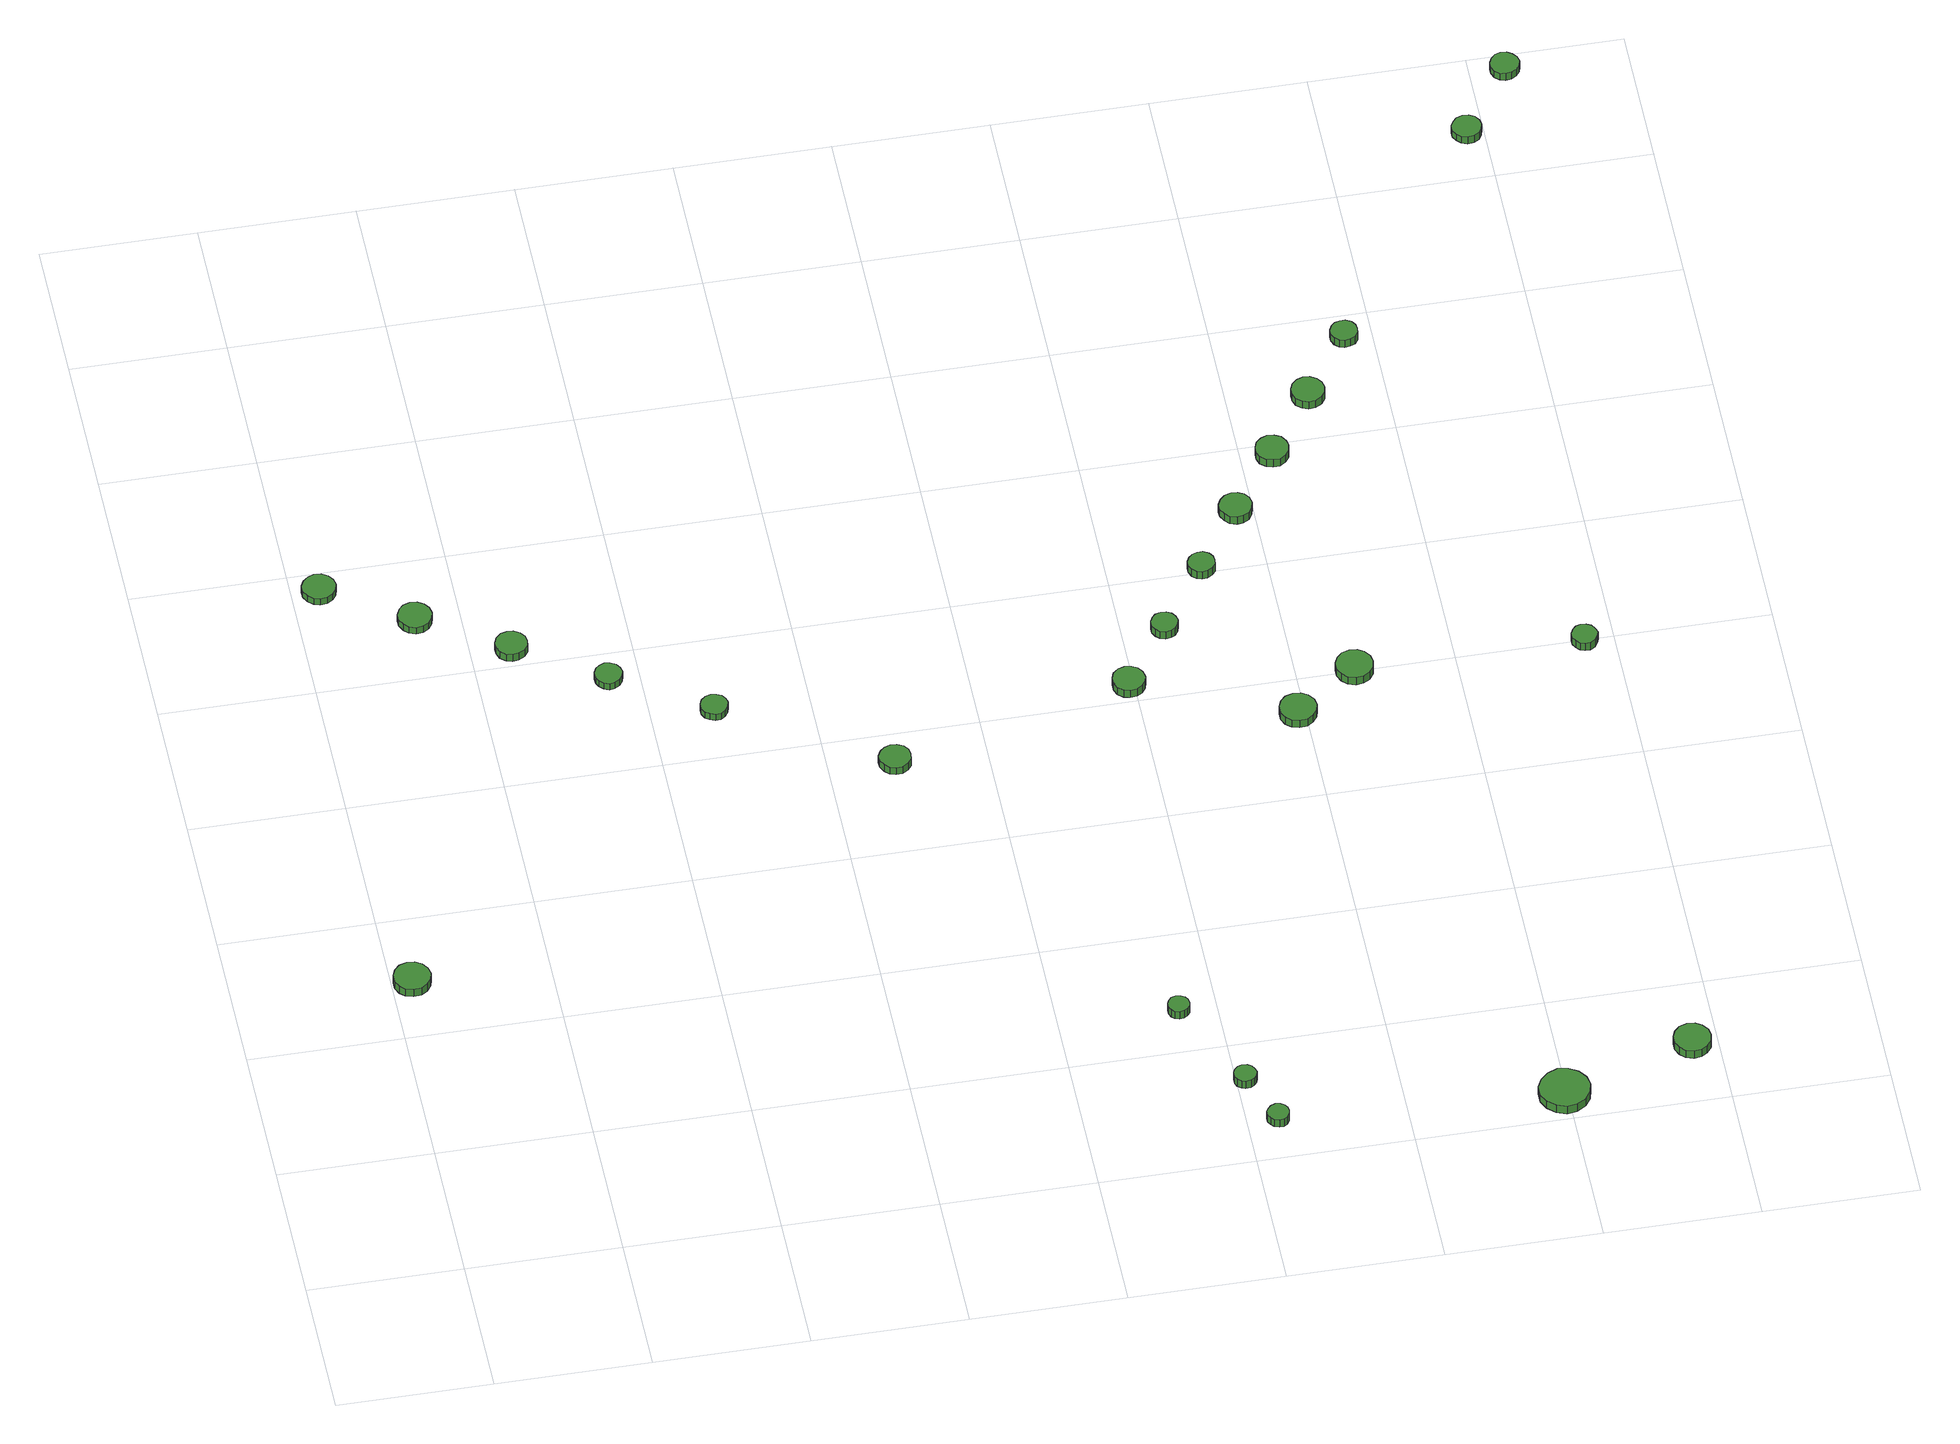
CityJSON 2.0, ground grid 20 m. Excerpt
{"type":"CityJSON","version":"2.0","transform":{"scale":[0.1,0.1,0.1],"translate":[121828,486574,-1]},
"CityObjects":{
"tree1":{"type":"SolitaryVegetationObject","attributes":{"function":"something"},"geometry":[{"type":"MultiSurface","lod":"1","boundaries":[[[0,1,2,3,4,5,6,7,8,9,10,11,12,13,14]],[[15,16,17,18,19,20,21,22,23,24,25,26,27,28,29]],[[0,29,28,1]],[[1,28,27,2]],[[2,27,26,3]],[[3,26,25,4]],[[4,25,24,5]],[[5,24,23,6]],[[6,23,22,7]],[[7,22,21,8]],[[8,21,20,9]],[[9,20,19,10]],[[10,19,18,11]],[[11,18,17,12]],[[12,17,16,13]],[[13,16,15,14]],[[14,15,29,0]]]}]},
"tree2":{"type":"SolitaryVegetationObject","attributes":{"function":"something"},"geometry":[{"type":"MultiSurface","lod":"1","boundaries":[[[30,31,32,33,34,35,36,37,38,39,40,41,42,43,44]],[[45,46,47,48,49,50,51,52,53,54,55,56,57,58,59]],[[30,59,58,31]],[[31,58,57,32]],[[32,57,56,33]],[[33,56,55,34]],[[34,55,54,35]],[[35,54,53,36]],[[36,53,52,37]],[[37,52,51,38]],[[38,51,50,39]],[[39,50,49,40]],[[40,49,48,41]],[[41,48,47,42]],[[42,47,46,43]],[[43,46,45,44]],[[44,45,59,30]]]}]},
"tree3":{"type":"SolitaryVegetationObject","attributes":{"function":"something"},"geometry":[{"type":"MultiSurface","lod":"1","boundaries":[[[60,61,62,63,64,65,66,67,68,69,70,71,72,73,74]],[[75,76,77,78,79,80,81,82,83,84,85,86,87,88,89]],[[60,89,88,61]],[[61,88,87,62]],[[62,87,86,63]],[[63,86,85,64]],[[64,85,84,65]],[[65,84,83,66]],[[66,83,82,67]],[[67,82,81,68]],[[68,81,80,69]],[[69,80,79,70]],[[70,79,78,71]],[[71,78,77,72]],[[72,77,76,73]],[[73,76,75,74]],[[74,75,89,60]]]}]},
"tree4":{"type":"SolitaryVegetationObject","attributes":{"function":"something"},"geometry":[{"type":"MultiSurface","lod":"1","boundaries":[[[90,91,92,93,94,95,96,97,98,99,100,101,102,103,104]],[[105,106,107,108,109,110,111,112,113,114,115,116,117,118,119]],[[90,119,118,91]],[[91,118,117,92]],[[92,117,116,93]],[[93,116,115,94]],[[94,115,114,95]],[[95,114,113,96]],[[96,113,112,97]],[[97,112,111,98]],[[98,111,110,99]],[[99,110,109,100]],[[100,109,108,101]],[[101,108,107,102]],[[102,107,106,103]],[[103,106,105,104]],[[104,105,119,90]]]}]},
"tree5":{"type":"SolitaryVegetationObject","attributes":{"function":"something"},"geometry":[{"type":"MultiSurface","lod":"1","boundaries":[[[120,121,122,123,124,125,126,127,128,129,130,131,132,133,134]],[[135,136,137,138,139,140,141,142,143,144,145,146,147,148,149]],[[120,149,148,121]],[[121,148,147,122]],[[122,147,146,123]],[[123,146,145,124]],[[124,145,144,125]],[[125,144,143,126]],[[126,143,142,127]],[[127,142,141,128]],[[128,141,140,129]],[[129,140,139,130]],[[130,139,138,131]],[[131,138,137,132]],[[132,137,136,133]],[[133,136,135,134]],[[134,135,149,120]]]}]},
"tree6":{"type":"SolitaryVegetationObject","attributes":{"function":"something"},"geometry":[{"type":"MultiSurface","lod":"1","boundaries":[[[150,151,152,153,154,155,156,157,158,159,160,161,162,163,164]],[[165,166,167,168,169,170,171,172,173,174,175,176,177,178,179]],[[150,179,178,151]],[[151,178,177,152]],[[152,177,176,153]],[[153,176,175,154]],[[154,175,174,155]],[[155,174,173,156]],[[156,173,172,157]],[[157,172,171,158]],[[158,171,170,159]],[[159,170,169,160]],[[160,169,168,161]],[[161,168,167,162]],[[162,167,166,163]],[[163,166,165,164]],[[164,165,179,150]]]}]},
"tree7":{"type":"SolitaryVegetationObject","attributes":{"function":"something"},"geometry":[{"type":"MultiSurface","lod":"1","boundaries":[[[180,181,182,183,184,185,186,187,188,189,190,191,192,193,194]],[[195,196,197,198,199,200,201,202,203,204,205,206,207,208,209]],[[180,209,208,181]],[[181,208,207,182]],[[182,207,206,183]],[[183,206,205,184]],[[184,205,204,185]],[[185,204,203,186]],[[186,203,202,187]],[[187,202,201,188]],[[188,201,200,189]],[[189,200,199,190]],[[190,199,198,191]],[[191,198,197,192]],[[192,197,196,193]],[[193,196,195,194]],[[194,195,209,180]]]}]},
"tree8":{"type":"SolitaryVegetationObject","attributes":{"function":"something"},"geometry":[{"type":"MultiSurface","lod":"1","boundaries":[[[210,211,212,213,214,215,216,217,218,219,220,221,222,223,224]],[[225,226,227,228,229,230,231,232,233,234,235,236,237,238,239]],[[210,239,238,211]],[[211,238,237,212]],[[212,237,236,213]],[[213,236,235,214]],[[214,235,234,215]],[[215,234,233,216]],[[216,233,232,217]],[[217,232,231,218]],[[218,231,230,219]],[[219,230,229,220]],[[220,229,228,221]],[[221,228,227,222]],[[222,227,226,223]],[[223,226,225,224]],[[224,225,239,210]]]}]},
"tree9":{"type":"SolitaryVegetationObject","attributes":{"function":"something"},"geometry":[{"type":"MultiSurface","lod":"1","boundaries":[[[240,241,242,243,244,245,246,247,248,249,250,251,252,253,254]],[[255,256,257,258,259,260,261,262,263,264,265,266,267,268,269]],[[240,269,268,241]],[[241,268,267,242]],[[242,267,266,243]],[[243,266,265,244]],[[244,265,264,245]],[[245,264,263,246]],[[246,263,262,247]],[[247,262,261,248]],[[248,261,260,249]],[[249,260,259,250]],[[250,259,258,251]],[[251,258,257,252]],[[252,257,256,253]],[[253,256,255,254]],[[254,255,269,240]]]}]},
"tree10":{"type":"SolitaryVegetationObject","attributes":{"function":"something"},"geometry":[{"type":"MultiSurface","lod":"1","boundaries":[[[270,271,272,273,274,275,276,277,278,279,280,281,282,283,284]],[[285,286,287,288,289,290,291,292,293,294,295,296,297,298,299]],[[270,299,298,271]],[[271,298,297,272]],[[272,297,296,273]],[[273,296,295,274]],[[274,295,294,275]],[[275,294,293,276]],[[276,293,292,277]],[[277,292,291,278]],[[278,291,290,279]],[[279,290,289,280]],[[280,289,288,281]],[[281,288,287,282]],[[282,287,286,283]],[[283,286,285,284]],[[284,285,299,270]]]}]},
"tree11":{"type":"SolitaryVegetationObject","attributes":{"function":"something"},"geometry":[{"type":"MultiSurface","lod":"1","boundaries":[[[300,301,302,303,304,305,306,307,308,309,310,311,312,313,314]],[[315,316,317,318,319,320,321,322,323,324,325,326,327,328,329]],[[300,329,328,301]],[[301,328,327,302]],[[302,327,326,303]],[[303,326,325,304]],[[304,325,324,305]],[[305,324,323,306]],[[306,323,322,307]],[[307,322,321,308]],[[308,321,320,309]],[[309,320,319,310]],[[310,319,318,311]],[[311,318,317,312]],[[312,317,316,313]],[[313,316,315,314]],[[314,315,329,300]]]}]},
"tree12":{"type":"SolitaryVegetationObject","attributes":{"function":"something"},"geometry":[{"type":"MultiSurface","lod":"1","boundaries":[[[330,331,332,333,334,335,336,337,338,339,340,341,342,343,344]],[[345,346,347,348,349,350,351,352,353,354,355,356,357,358,359]],[[330,359,358,331]],[[331,358,357,332]],[[332,357,356,333]],[[333,356,355,334]],[[334,355,354,335]],[[335,354,353,336]],[[336,353,352,337]],[[337,352,351,338]],[[338,351,350,339]],[[339,350,349,340]],[[340,349,348,341]],[[341,348,347,342]],[[342,347,346,343]],[[343,346,345,344]],[[344,345,359,330]]]}]},
"tree13":{"type":"SolitaryVegetationObject","attributes":{"function":"something"},"geometry":[{"type":"MultiSurface","lod":"1","boundaries":[[[360,361,362,363,364,365,366,367,368,369,370,371,372,373,374]],[[375,376,377,378,379,380,381,382,383,384,385,386,387,388,389]],[[360,389,388,361]],[[361,388,387,362]],[[362,387,386,363]],[[363,386,385,364]],[[364,385,384,365]],[[365,384,383,366]],[[366,383,382,367]],[[367,382,381,368]],[[368,381,380,369]],[[369,380,379,370]],[[370,379,378,371]],[[371,378,377,372]],[[372,377,376,373]],[[373,376,375,374]],[[374,375,389,360]]]}]},
"tree14":{"type":"SolitaryVegetationObject","attributes":{"function":"something"},"geometry":[{"type":"MultiSurface","lod":"1","boundaries":[[[390,391,392,393,394,395,396,397,398,399,400,401,402,403,404]],[[405,406,407,408,409,410,411,412,413,414,415,416,417,418,419]],[[390,419,418,391]],[[391,418,417,392]],[[392,417,416,393]],[[393,416,415,394]],[[394,415,414,395]],[[395,414,413,396]],[[396,413,412,397]],[[397,412,411,398]],[[398,411,410,399]],[[399,410,409,400]],[[400,409,408,401]],[[401,408,407,402]],[[402,407,406,403]],[[403,406,405,404]],[[404,405,419,390]]]}]},
"tree15":{"type":"SolitaryVegetationObject","attributes":{"function":"something"},"geometry":[{"type":"MultiSurface","lod":"1","boundaries":[[[420,421,422,423,424,425,426,427,428,429,430,431,432,433,434]],[[435,436,437,438,439,440,441,442,443,444,445,446,447,448,449]],[[420,449,448,421]],[[421,448,447,422]],[[422,447,446,423]],[[423,446,445,424]],[[424,445,444,425]],[[425,444,443,426]],[[426,443,442,427]],[[427,442,441,428]],[[428,441,440,429]],[[429,440,439,430]],[[430,439,438,431]],[[431,438,437,432]],[[432,437,436,433]],[[433,436,435,434]],[[434,435,449,420]]]}]},
"tree16":{"type":"SolitaryVegetationObject","attributes":{"function":"something"},"geometry":[{"type":"MultiSurface","lod":"1","boundaries":[[[450,451,452,453,454,455,456,457,458,459,460,461,462,463,464]],[[465,466,467,468,469,470,471,472,473,474,475,476,477,478,479]],[[450,479,478,451]],[[451,478,477,452]],[[452,477,476,453]],[[453,476,475,454]],[[454,475,474,455]],[[455,474,473,456]],[[456,473,472,457]],[[457,472,471,458]],[[458,471,470,459]],[[459,470,469,460]],[[460,469,468,461]],[[461,468,467,462]],[[462,467,466,463]],[[463,466,465,464]],[[464,465,479,450]]]}]},
"tree17":{"type":"SolitaryVegetationObject","attributes":{"function":"something"},"geometry":[{"type":"MultiSurface","lod":"1","boundaries":[[[480,481,482,483,484,485,486,487,488,489,490,491,492,493,494]],[[495,496,497,498,499,500,501,502,503,504,505,506,507,508,509]],[[480,509,508,481]],[[481,508,507,482]],[[482,507,506,483]],[[483,506,505,484]],[[484,505,504,485]],[[485,504,503,486]],[[486,503,502,487]],[[487,502,501,488]],[[488,501,500,489]],[[489,500,499,490]],[[490,499,498,491]],[[491,498,497,492]],[[492,497,496,493]],[[493,496,495,494]],[[494,495,509,480]]]}]},
"tree18":{"type":"SolitaryVegetationObject","attributes":{"function":"something"},"geometry":[{"type":"MultiSurface","lod":"1","boundaries":[[[510,511,512,513,514,515,516,517,518,519,520,521,522,523,524]],[[525,526,527,528,529,530,531,532,533,534,535,536,537,538,539]],[[510,539,538,511]],[[511,538,537,512]],[[512,537,536,513]],[[513,536,535,514]],[[514,535,534,515]],[[515,534,533,516]],[[516,533,532,517]],[[517,532,531,518]],[[518,531,530,519]],[[519,530,529,520]],[[520,529,528,521]],[[521,528,527,522]],[[522,527,526,523]],[[523,526,525,524]],[[524,525,539,510]]]}]},
"tree19":{"type":"SolitaryVegetationObject","attributes":{"function":"something"},"geometry":[{"type":"MultiSurface","lod":"1","boundaries":[[[540,541,542,543,544,545,546,547,548,549,550,551,552,553,554]],[[555,556,557,558,559,560,561,562,563,564,565,566,567,568,569]],[[540,569,568,541]],[[541,568,567,542]],[[542,567,566,543]],[[543,566,565,544]],[[544,565,564,545]],[[545,564,563,546]],[[546,563,562,547]],[[547,562,561,548]],[[548,561,560,549]],[[549,560,559,550]],[[550,559,558,551]],[[551,558,557,552]],[[552,557,556,553]],[[553,556,555,554]],[[554,555,569,540]]]}]},
"tree20":{"type":"SolitaryVegetationObject","attributes":{"function":"something"},"geometry":[{"type":"MultiSurface","lod":"1","boundaries":[[[570,571,572,573,574,575,576,577,578,579,580,581,582,583,584]],[[585,586,587,588,589,590,591,592,593,594,595,596,597,598,599]],[[570,599,598,571]],[[571,598,597,572]],[[572,597,596,573]],[[573,596,595,574]],[[574,595,594,575]],[[575,594,593,576]],[[576,593,592,577]],[[577,592,591,578]],[[578,591,590,579]],[[579,590,589,580]],[[580,589,588,581]],[[581,588,587,582]],[[582,587,586,583]],[[583,586,585,584]],[[584,585,599,570]]]}]},
"tree21":{"type":"SolitaryVegetationObject","attributes":{"function":"something"},"geometry":[{"type":"MultiSurface","lod":"1","boundaries":[[[600,601,602,603,604,605,606,607,608,609,610,611,612,613,614]],[[615,616,617,618,619,620,621,622,623,624,625,626,627,628,629]],[[600,629,628,601]],[[601,628,627,602]],[[602,627,626,603]],[[603,626,625,604]],[[604,625,624,605]],[[605,624,623,606]],[[606,623,622,607]],[[607,622,621,608]],[[608,621,620,609]],[[609,620,619,610]],[[610,619,618,611]],[[611,618,617,612]],[[612,617,616,613]],[[613,616,615,614]],[[614,615,629,600]]]}]},
"tree22":{"type":"SolitaryVegetationObject","attributes":{"function":"something"},"geometry":[{"type":"MultiSurface","lod":"1","boundaries":[[[630,631,632,633,634,635,636,637,638,639,640,641,642,643,644]],[[645,646,647,648,649,650,651,652,653,654,655,656,657,658,659]],[[630,659,658,631]],[[631,658,657,632]],[[632,657,656,633]],[[633,656,655,634]],[[634,655,654,635]],[[635,654,653,636]],[[636,653,652,637]],[[637,652,651,638]],[[638,651,650,639]],[[639,650,649,640]],[[640,649,648,641]],[[641,648,647,642]],[[642,647,646,643]],[[643,646,645,644]],[[644,645,659,630]]]}]},
"tree23":{"type":"SolitaryVegetationObject","attributes":{"function":"something"},"geometry":[{"type":"MultiSurface","lod":"1","boundaries":[[[660,661,662,663,664,665,666,667,668,669,670,671,672,673,674]],[[675,676,677,678,679,680,681,682,683,684,685,686,687,688,689]],[[660,689,688,661]],[[661,688,687,662]],[[662,687,686,663]],[[663,686,685,664]],[[664,685,684,665]],[[665,684,683,666]],[[666,683,682,667]],[[667,682,681,668]],[[668,681,680,669]],[[669,680,679,670]],[[670,679,678,671]],[[671,678,677,672]],[[672,677,676,673]],[[673,676,675,674]],[[674,675,689,660]]]}]},
"tree24":{"type":"SolitaryVegetationObject","attributes":{"function":"something"},"geometry":[{"type":"MultiSurface","lod":"1","boundaries":[[[690,691,692,693,694,695,696,697,698,699,700,701,702,703,704]],[[705,706,707,708,709,710,711,712,713,714,715,716,717,718,719]],[[690,719,718,691]],[[691,718,717,692]],[[692,717,716,693]],[[693,716,715,694]],[[694,715,714,695]],[[695,714,713,696]],[[696,713,712,697]],[[697,712,711,698]],[[698,711,710,699]],[[699,710,709,700]],[[700,709,708,701]],[[701,708,707,702]],[[702,707,706,703]],[[703,706,705,704]],[[704,705,719,690]]]}]}
},
"vertices":[
[48,482,28],[46,492,28],[40,500,28],[32,505,28],[22,506,28],[12,503,28],[5,496,28],[1,487,28],[1,477,28],[5,468,28],[12,462,28],[22,459,28],[32,460,28],[40,465,28],[46,473,28],[46,473,15],[40,465,15],[32,460,15],[22,459,15],[12,462,15],[5,468,15],[1,477,15],[1,487,15],[5,496,15],[12,503,15],[22,506,15],[32,505,15],[40,500,15],[46,492,15],[48,482,15],
[56,1165,19],[54,1174,19],[49,1181,19],[41,1186,19],[32,1187,19],[24,1184,19],[17,1178,19],[13,1170,19],[13,1161,19],[17,1153,19],[24,1147,19],[32,1144,19],[41,1145,19],[49,1150,19],[54,1157,19],[54,1157,8],[49,1150,8],[41,1145,8],[32,1144,8],[24,1147,8],[17,1153,8],[13,1161,8],[13,1170,8],[17,1178,8],[24,1184,8],[32,1187,8],[41,1186,8],[49,1181,8],[54,1174,8],[56,1165,8],
[164,1096,19],[162,1105,19],[157,1112,19],[149,1117,19],[140,1118,19],[131,1115,19],[125,1109,19],[121,1100,19],[121,1091,19],[125,1083,19],[131,1077,19],[140,1074,19],[149,1075,19],[157,1079,19],[162,1087,19],[162,1087,8],[157,1079,8],[149,1075,8],[140,1074,8],[131,1077,8],[125,1083,8],[121,1091,8],[121,1100,8],[125,1109,8],[131,1115,8],[140,1118,8],[149,1117,8],[157,1112,8],[162,1105,8],[164,1096,8],
[271,1026,20],[270,1034,20],[265,1041,20],[257,1046,20],[249,1046,20],[241,1044,20],[234,1038,20],[231,1030,20],[231,1022,20],[234,1014,20],[241,1008,20],[249,1006,20],[257,1007,20],[265,1011,20],[270,1018,20],[270,1018,8],[265,1011,8],[257,1007,8],[249,1006,8],[241,1008,8],[234,1014,8],[231,1022,8],[231,1030,8],[234,1038,8],[241,1044,8],[249,1046,8],[257,1046,8],[265,1041,8],[270,1034,8],[271,1026,8],
[378,954,19],[376,961,19],[372,967,19],[365,971,19],[358,972,19],[351,969,19],[346,965,19],[343,958,19],[343,950,19],[346,944,19],[351,939,19],[358,936,19],[365,937,19],[372,941,19],[376,947,19],[376,947,8],[372,941,8],[365,937,8],[358,936,8],[351,939,8],[346,944,8],[343,950,8],[343,958,8],[346,965,8],[351,969,8],[358,972,8],[365,971,8],[372,967,8],[376,961,8],[378,954,8],
[497,878,19],[495,885,19],[491,891,19],[485,894,19],[478,895,19],[471,893,19],[465,888,19],[462,881,19],[462,874,19],[465,867,19],[471,863,19],[478,860,19],[485,861,19],[491,865,19],[495,871,19],[495,871,8],[491,865,8],[485,861,8],[478,860,8],[471,863,8],[465,867,8],[462,874,8],[462,881,8],[465,888,8],[471,893,8],[478,895,8],[485,894,8],[491,891,8],[495,885,8],[497,878,8],
[702,743,26],[701,751,26],[696,758,26],[688,762,26],[680,763,26],[672,760,26],[666,755,26],[662,747,26],[662,739,26],[666,731,26],[672,725,26],[680,723,26],[688,723,26],[696,728,26],[701,734,26],[701,734,14],[696,728,14],[688,723,14],[680,723,14],[672,725,14],[666,731,14],[662,739,14],[662,747,14],[666,755,14],[672,760,14],[680,763,14],[688,762,14],[696,758,14],[701,751,14],[702,743,14],
[963,257,32],[962,263,32],[959,267,32],[954,270,32],[948,271,32],[942,269,32],[938,265,32],[936,260,32],[936,254,32],[938,249,32],[942,245,32],[948,243,32],[954,244,32],[959,247,32],[962,251,32],[962,251,19],[959,247,19],[954,244,19],[948,243,19],[942,245,19],[938,249,19],[936,254,19],[936,260,19],[938,265,19],[942,269,19],[948,271,19],[954,270,19],[959,267,19],[962,263,19],[963,257,19],
[1024,127,30],[1022,133,30],[1019,138,30],[1014,141,30],[1007,142,30],[1002,140,30],[997,136,30],[995,131,30],[995,124,30],[997,119,30],[1002,115,30],[1007,113,30],[1014,114,30],[1019,117,30],[1022,121,30],[1022,121,17],[1019,117,17],[1014,114,17],[1007,113,17],[1002,115,17],[997,119,17],[995,124,17],[995,131,17],[997,136,17],[1002,140,17],[1007,142,17],[1014,141,17],[1019,138,17],[1022,133,17],[1024,127,17],
[1051,55,30],[1050,61,30],[1047,65,30],[1042,68,30],[1036,69,30],[1030,67,30],[1026,63,30],[1023,58,30],[1023,52,30],[1026,47,30],[1030,43,30],[1036,41,30],[1042,41,30],[1047,44,30],[1050,49,30],[1050,49,17],[1047,44,17],[1042,41,17],[1036,41,17],[1030,43,17],[1026,47,17],[1023,52,17],[1023,58,17],[1026,63,17],[1030,67,17],[1036,69,17],[1042,68,17],[1047,65,17],[1050,61,17],[1051,55,17],
[1012,817,29],[1010,826,29],[1005,833,29],[998,837,29],[989,838,29],[981,836,29],[974,830,29],[971,822,29],[971,813,29],[974,805,29],[981,799,29],[989,797,29],[998,798,29],[1005,802,29],[1010,809,29],[1010,809,16],[1005,802,16],[998,798,16],[989,797,16],[981,799,16],[974,805,16],[971,813,16],[971,822,16],[974,830,16],[981,836,16],[989,838,16],[998,837,16],[1005,833,16],[1010,826,16],[1012,817,16],
[1070,906,27],[1068,913,27],[1064,919,27],[1058,922,27],[1051,923,27],[1044,921,27],[1039,916,27],[1036,910,27],[1036,902,27],[1039,896,27],[1044,891,27],[1051,889,27],[1058,890,27],[1064,893,27],[1068,899,27],[1068,899,14],[1064,893,14],[1058,890,14],[1051,889,14],[1044,891,14],[1039,896,14],[1036,902,14],[1036,910,14],[1039,916,14],[1044,921,14],[1051,923,14],[1058,922,14],[1064,919,14],[1068,913,14],[1070,906,14],
[1428,37,23],[1425,50,23],[1417,61,23],[1405,68,23],[1392,70,23],[1379,65,23],[1369,56,23],[1363,44,23],[1363,30,23],[1369,18,23],[1379,9,23],[1392,4,23],[1405,6,23],[1417,13,23],[1425,24,23],[1425,24,10],[1417,13,10],[1405,6,10],[1392,4,10],[1379,9,10],[1369,18,10],[1363,30,10],[1363,44,10],[1369,56,10],[1379,65,10],[1392,70,10],[1405,68,10],[1417,61,10],[1425,50,10],[1428,37,10],
[1212,729,31],[1210,739,31],[1204,747,31],[1196,752,31],[1186,753,31],[1176,750,31],[1169,743,31],[1165,734,31],[1165,724,31],[1169,715,31],[1176,709,31],[1186,706,31],[1196,707,31],[1204,712,31],[1210,720,31],[1210,720,18],[1204,712,18],[1196,707,18],[1186,706,18],[1176,709,18],[1169,715,18],[1165,724,18],[1165,734,18],[1169,743,18],[1176,750,18],[1186,753,18],[1196,752,18],[1204,747,18],[1210,739,18],[1212,729,18],
[1134,1001,24],[1133,1008,24],[1129,1014,24],[1122,1018,24],[1115,1018,24],[1108,1016,24],[1103,1011,24],[1100,1005,24],[1100,998,24],[1103,991,24],[1108,986,24],[1115,984,24],[1122,985,24],[1129,989,24],[1133,994,24],[1133,994,11],[1129,989,11],[1122,985,11],[1115,984,11],[1108,986,11],[1103,991,11],[1100,998,11],[1100,1005,11],[1103,1011,11],[1108,1016,11],[1115,1018,11],[1122,1018,11],[1129,1014,11],[1133,1008,11],[1134,1001,11],
[1198,1091,22],[1196,1100,22],[1191,1107,22],[1183,1111,22],[1175,1112,22],[1166,1109,22],[1160,1103,22],[1156,1095,22],[1156,1087,22],[1160,1079,22],[1166,1073,22],[1175,1070,22],[1183,1071,22],[1191,1075,22],[1196,1083,22],[1196,1083,9],[1191,1075,9],[1183,1071,9],[1175,1070,9],[1166,1073,9],[1160,1079,9],[1156,1087,9],[1156,1095,9],[1160,1103,9],[1166,1109,9],[1175,1112,9],[1183,1111,9],[1191,1107,9],[1196,1100,9],[1198,1091,9],
[1294,789,31],[1292,799,31],[1286,807,31],[1278,812,31],[1268,813,31],[1258,810,31],[1251,803,31],[1247,794,31],[1247,784,31],[1251,775,31],[1258,768,31],[1268,765,31],[1278,766,31],[1286,771,31],[1292,779,31],[1292,779,18],[1286,771,18],[1278,766,18],[1268,765,18],[1258,768,18],[1251,775,18],[1247,784,18],[1247,794,18],[1251,803,18],[1258,810,18],[1268,813,18],[1278,812,18],[1286,807,18],[1292,799,18],[1294,789,18],
[1261,1181,20],[1259,1189,20],[1254,1197,20],[1246,1201,20],[1237,1202,20],[1229,1199,20],[1222,1193,20],[1219,1185,20],[1219,1176,20],[1222,1168,20],[1229,1162,20],[1237,1160,20],[1246,1160,20],[1254,1165,20],[1259,1172,20],[1259,1172,7],[1254,1165,7],[1246,1160,7],[1237,1160,7],[1229,1162,7],[1222,1168,7],[1219,1176,7],[1219,1185,7],[1222,1193,7],[1229,1199,7],[1237,1202,7],[1246,1201,7],[1254,1197,7],[1259,1189,7],[1261,1181,7],
[1591,97,18],[1589,107,18],[1583,115,18],[1575,120,18],[1565,121,18],[1555,118,18],[1548,111,18],[1544,102,18],[1544,92,18],[1548,83,18],[1555,76,18],[1565,73,18],[1575,74,18],[1583,79,18],[1589,87,18],[1589,87,5],[1583,79,5],[1575,74,5],[1565,73,5],[1555,76,5],[1548,83,5],[1544,92,5],[1544,102,5],[1548,111,5],[1555,118,5],[1565,121,5],[1575,120,5],[1583,115,5],[1589,107,5],[1591,97,5],
[1323,1270,20],[1321,1279,20],[1316,1286,20],[1308,1291,20],[1299,1292,20],[1291,1289,20],[1284,1283,20],[1281,1275,20],[1281,1266,20],[1284,1258,20],[1291,1252,20],[1299,1249,20],[1308,1250,20],[1316,1255,20],[1321,1262,20],[1321,1262,7],[1316,1255,7],[1308,1250,7],[1299,1249,7],[1291,1252,7],[1284,1258,7],[1281,1266,7],[1281,1275,7],[1284,1283,7],[1291,1289,7],[1299,1292,7],[1308,1291,7],[1316,1286,7],[1321,1279,7],[1323,1270,7],
[1381,1361,20],[1380,1368,20],[1376,1374,20],[1369,1378,20],[1362,1378,20],[1355,1376,20],[1350,1371,20],[1347,1365,20],[1347,1358,20],[1350,1351,20],[1355,1346,20],[1362,1344,20],[1369,1345,20],[1376,1348,20],[1380,1354,20],[1380,1354,7],[1376,1348,7],[1369,1345,7],[1362,1344,7],[1355,1346,7],[1350,1351,7],[1347,1358,7],[1347,1365,7],[1350,1371,7],[1355,1376,7],[1362,1378,7],[1369,1378,7],[1376,1374,7],[1380,1368,7],[1381,1361,7],
[1578,791,26],[1576,798,26],[1572,804,26],[1566,807,26],[1559,808,26],[1553,806,26],[1548,801,26],[1545,795,26],[1545,788,26],[1548,782,26],[1553,777,26],[1559,775,26],[1566,775,26],[1572,779,26],[1576,785,26],[1576,785,13],[1572,779,13],[1566,775,13],[1559,775,13],[1553,777,13],[1548,782,13],[1545,788,13],[1545,795,13],[1548,801,13],[1553,806,13],[1559,808,13],[1566,807,13],[1572,804,13],[1576,798,13],[1578,791,13],
[1597,1677,19],[1595,1685,19],[1591,1691,19],[1584,1695,19],[1576,1696,19],[1568,1693,19],[1563,1688,19],[1559,1681,19],[1559,1673,19],[1563,1666,19],[1568,1661,19],[1576,1658,19],[1584,1659,19],[1591,1663,19],[1595,1669,19],[1595,1669,7],[1591,1663,7],[1584,1659,7],[1576,1658,7],[1568,1661,7],[1563,1666,7],[1559,1673,7],[1559,1681,7],[1563,1688,7],[1568,1693,7],[1576,1696,7],[1584,1695,7],[1591,1691,7],[1595,1685,7],[1597,1677,7],
[1663,1774,19],[1661,1782,19],[1656,1788,19],[1650,1792,19],[1642,1793,19],[1635,1791,19],[1629,1785,19],[1626,1778,19],[1626,1771,19],[1629,1763,19],[1635,1758,19],[1642,1756,19],[1650,1757,19],[1656,1761,19],[1661,1767,19],[1661,1767,7],[1656,1761,7],[1650,1757,7],[1642,1756,7],[1635,1758,7],[1629,1763,7],[1626,1771,7],[1626,1778,7],[1629,1785,7],[1635,1791,7],[1642,1793,7],[1650,1792,7],[1656,1788,7],[1661,1782,7],[1663,1774,7]
]}
